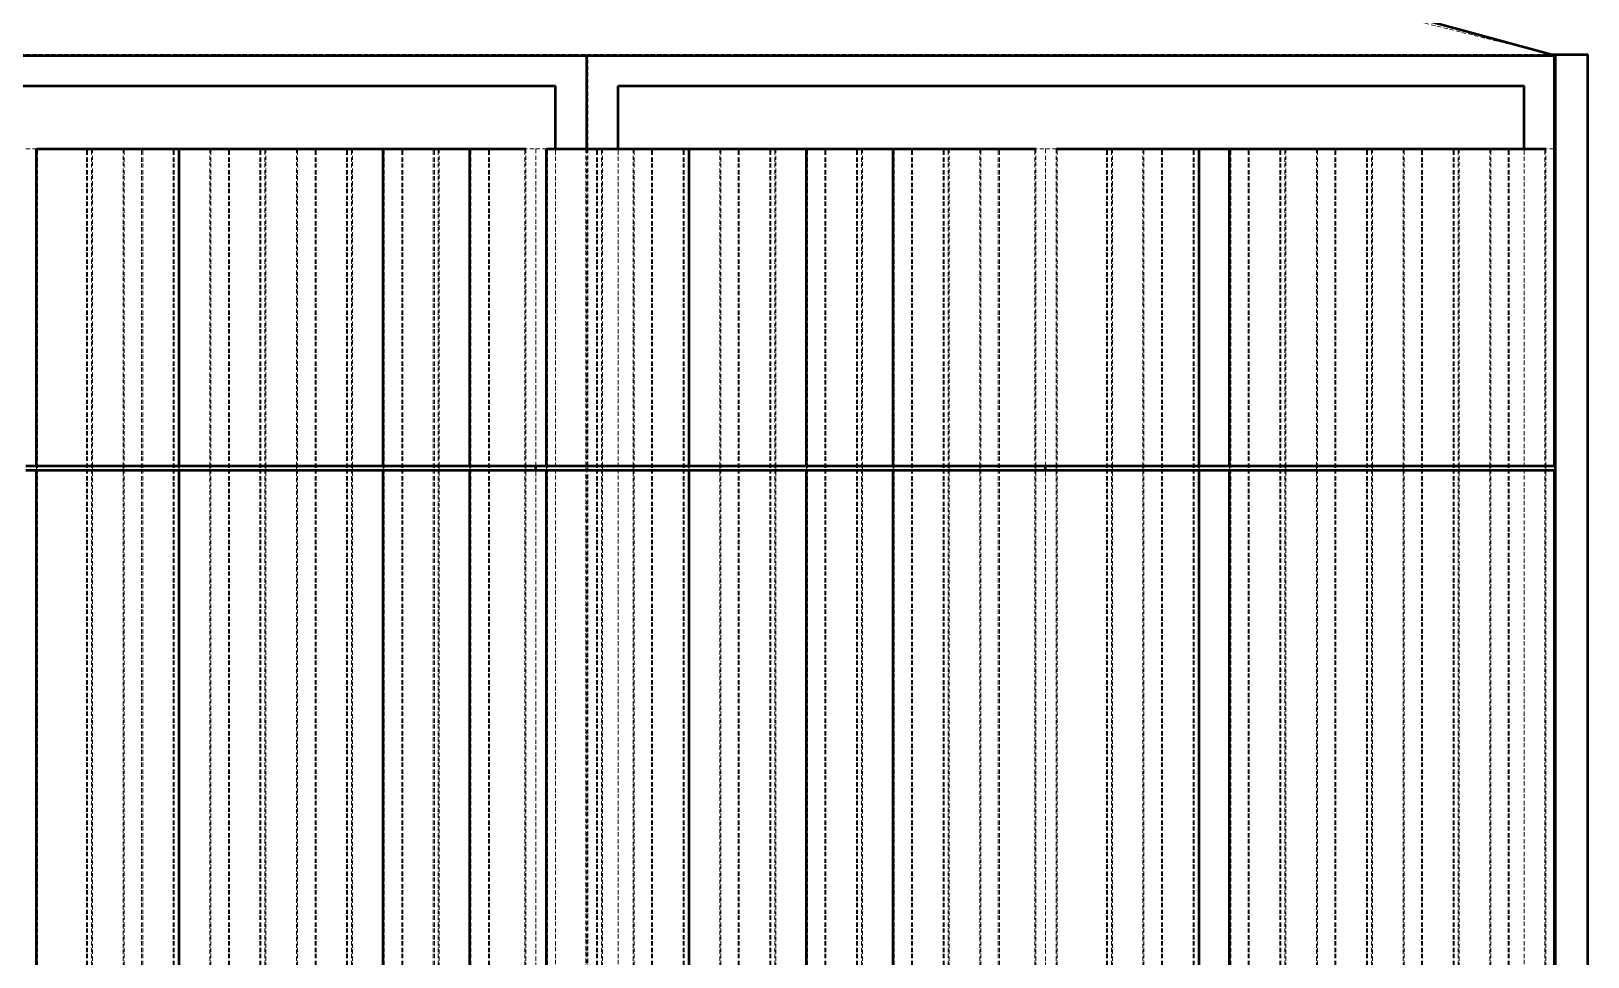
# Model space of a CAD drawing. Header units: millimetres. Extents: x 1091 to 14628, y 360 to 10440.
# Drawn here: x 2578 to 4410, y 7833 to 8922 of the extents above; entities that cross this region are included whole.
import ezdxf

# ---------------------------------------------------------------- set-up
doc = ezdxf.new("R2010")
doc.units = ezdxf.units.MM
doc.linetypes.add('Hidden', pattern=[15, 5, -3, 5, -2])
for name, color, linetype, lineweight in [('Default', 7, 'Continuous', 50), ('Edges', 7, 'Hidden', 15), ('HiddenEdges', 2, 'Hidden', 15), ('HiddenSilhouettes', 2, 'Hidden', 15), ('HiddenWires', 7, 'Hidden', 15), ('Silhouettes', 7, 'Continuous', 50), ('Wires', 7, 'Hidden', 15)]:
    doc.layers.add(name, color=color, linetype=linetype, lineweight=lineweight)

# ---------------------------------------------------------------- blocks, each defined once
blk = doc.blocks.new('Left')
at = {"layer": 'Edges'}
for points in [[(282.8, 819.8, 0), (1500, 519.8, 0)], [(-221.5, 36.8, 0), (-221.5, 409.8, 0)], [(-185.5, 36.8, 0), (-185.5, 409.8, 0)], [(-83.5, 36.8, 0), (-83.5, 409.8, 0)], [(-17.5, 36.8, 0), (-17.5, 409.8, 0)], [(18.5, 36.8, 0), (18.5, 409.8, 0)], [(84.5, 36.8, 0), (84.5, 409.8, 0)], [(186.5, 36.8, 0), (186.5, 409.8, 0)], [(288.5, 36.8, 0), (288.5, 409.8, 0)], [(378.5, 36.8, 0), (378.5, 409.8, 0)], [(414.5, 36.8, 0), (414.5, 409.8, 0)], [(516.5, 36.8, 0), (516.5, 409.8, 0)], [(582.5, 36.8, 0), (582.5, 409.8, 0)], [(684.5, 36.8, 0), (684.5, 409.8, 0)], [(786.5, 36.8, 0), (786.5, 409.8, 0)], [(822.5, 36.8, 0), (822.5, 409.8, 0)], [(888.5, 36.8, 0), (888.5, 409.8, 0)], [(912.5, 36.8, 0), (912.5, 409.8, 0)], [(978.5, 36.8, 0), (978.5, 409.8, 0)], [(1014.5, 36.8, 0), (1014.5, 409.8, 0)], [(1182.5, 36.8, 0), (1182.5, 409.8, 0)], [(1218.5, 36.8, 0), (1218.5, 409.8, 0)], [(1284.5, 36.8, 0), (1284.5, 409.8, 0)], [(1320.5, 36.8, 0), (1320.5, 409.8, 0)], [(1386.5, 36.8, 0), (1386.5, 409.8, 0)], [(1422.5, 36.8, 0), (1422.5, 409.8, 0)], [(1488.5, 36.8, 0), (1488.5, 409.8, 0)], [(-221.5, -575.2, 0), (-221.5, 31.8, 0)], [(-185.5, -575.2, 0), (-185.5, 31.8, 0)], [(-83.5, -575.2, 0), (-83.5, 31.8, 0)], [(-17.5, -575.2, 0), (-17.5, 31.8, 0)], [(18.5, -575.2, 0), (18.5, 31.8, 0)], [(84.5, -575.2, 0), (84.5, 31.8, 0)], [(186.5, -575.2, 0), (186.5, 31.8, 0)], [(288.5, -575.2, 0), (288.5, 31.8, 0)], [(378.5, -575.2, 0), (378.5, 31.8, 0)], [(414.5, -575.2, 0), (414.5, 31.8, 0)], [(516.5, -575.2, 0), (516.5, 31.8, 0)], [(582.5, -575.2, 0), (582.5, 31.8, 0)], [(684.5, -575.2, 0), (684.5, 31.8, 0)], [(786.5, -575.2, 0), (786.5, 31.8, 0)], [(822.5, -575.2, 0), (822.5, 31.8, 0)], [(888.5, -575.2, 0), (888.5, 31.8, 0)], [(912.5, -575.2, 0), (912.5, 31.8, 0)], [(978.5, -575.2, 0), (978.5, 31.8, 0)], [(1014.5, -575.2, 0), (1014.5, 31.8, 0)], [(1182.5, -575.2, 0), (1182.5, 31.8, 0)], [(1218.5, -575.2, 0), (1218.5, 31.8, 0)], [(1284.5, -575.2, 0), (1284.5, 31.8, 0)], [(1320.5, -575.2, 0), (1320.5, 31.8, 0)], [(1386.5, -575.2, 0), (1386.5, 31.8, 0)], [(1422.5, -575.2, 0), (1422.5, 31.8, 0)], [(1488.5, -575.2, 0), (1488.5, 31.8, 0)]]:
    blk.add_polyline3d(points, dxfattribs=at)
for points in [[(-228.5, 409.8, 0)], [(-163.7, 409.8, 0)], [(-162.5, 409.8, 0)], [(-126.5, 409.8, 0)], [(-125.3, 409.8, 0)], [(-82.3, 409.8, 0)], [(-60.5, 409.8, 0)], [(-23.3, 409.8, 0)], [(40.3, 409.8, 0)], [(41.5, 409.8, 0)], [(142.3, 409.8, 0)], [(143.5, 409.8, 0)], [(179.5, 409.8, 0)], [(223.7, 409.8, 0)], [(244.3, 409.8, 0)], [(245.5, 409.8, 0)], [(371.5, 409.8, 0)], [(377.3, 409.8, 0)], [(415.7, 409.8, 0)], [(436.3, 409.8, 0)], [(437.5, 409.8, 0)], [(473.5, 409.8, 0)], [(474.7, 409.8, 0)], [(517.7, 409.8, 0)], [(538.3, 409.8, 0)], [(539.5, 409.8, 0)], [(640.3, 409.8, 0)], [(641.5, 409.8, 0)], [(677.5, 409.8, 0)], [(721.7, 409.8, 0)], [(780.7, 409.8, 0)], [(823.7, 409.8, 0)], [(844.3, 409.8, 0)], [(971.5, 409.8, 0)], [(1037.5, 409.8, 0)], [(1073.5, 409.8, 0)], [(1074.7, 409.8, 0)], [(1117.7, 409.8, 0)], [(1139.5, 409.8, 0)], [(1176.7, 409.8, 0)], [(1240.3, 409.8, 0)], [(1241.5, 409.8, 0)], [(1277.5, 409.8, 0)], [(1278.7, 409.8, 0)], [(1342.3, 409.8, 0)], [(1379.5, 409.8, 0)], [(1380.7, 409.8, 0)], [(1444.3, 409.8, 0)], [(1445.5, 409.8, 0)]]:
    blk.add_polyline3d(points, close=True, dxfattribs=at)
at = {"layer": 'HiddenEdges'}
for points in [[(358.8, -1867.8, 0), (358.8, 519.8, 0)], [(361.2, -1867.8, 0), (361.2, 519.8, 0)], [(1536.8, 519.8, 0), (1500, 519.8, 0)], [(1536.8, -1867.8, 0), (1536.8, 519.8, 0)], [(1538, 506, 0), (1536.8, 506, 0)], [(-228.5, -730.2, 0), (-228.5, 409.8, 0)], [(-163.7, -730.2, 0), (-163.7, 409.8, 0)], [(-162.5, -730.2, 0), (-162.5, 409.8, 0)], [(-126.5, -730.2, 0), (-126.5, 409.8, 0)], [(-125.3, -730.2, 0), (-125.3, 409.8, 0)], [(-82.3, -730.2, 0), (-82.3, 409.8, 0)], [(-60.5, -730.2, 0), (-60.5, 409.8, 0)], [(-23.3, -730.2, 0), (-23.3, 409.8, 0)], [(40.3, -730.2, 0), (40.3, 409.8, 0)], [(41.5, -730.2, 0), (41.5, 409.8, 0)], [(142.3, -730.2, 0), (142.3, 409.8, 0)], [(143.5, -730.2, 0), (143.5, 409.8, 0)], [(179.5, -730.2, 0), (179.5, 409.8, 0)], [(223.7, -730.2, 0), (223.7, 409.8, 0)], [(244.3, -730.2, 0), (244.3, 409.8, 0)], [(245.5, -730.2, 0), (245.5, 409.8, 0)], [(371.5, -730.2, 0), (371.5, 409.8, 0)], [(377.3, -730.2, 0), (377.3, 409.8, 0)], [(415.7, -730.2, 0), (415.7, 409.8, 0)], [(436.3, -730.2, 0), (436.3, 409.8, 0)], [(437.5, -730.2, 0), (437.5, 409.8, 0)], [(473.5, -730.2, 0), (473.5, 409.8, 0)], [(474.7, -730.2, 0), (474.7, 409.8, 0)], [(517.7, -730.2, 0), (517.7, 409.8, 0)], [(538.3, -730.2, 0), (538.3, 409.8, 0)], [(539.5, -730.2, 0), (539.5, 409.8, 0)], [(640.3, -730.2, 0), (640.3, 409.8, 0)], [(641.5, -730.2, 0), (641.5, 409.8, 0)], [(677.5, -730.2, 0), (677.5, 409.8, 0)], [(721.7, -730.2, 0), (721.7, 409.8, 0)], [(780.7, -730.2, 0), (780.7, 409.8, 0)], [(823.7, -730.2, 0), (823.7, 409.8, 0)], [(844.3, -730.2, 0), (844.3, 409.8, 0)], [(971.5, -730.2, 0), (971.5, 409.8, 0)], [(1037.5, -730.2, 0), (1037.5, 409.8, 0)], [(1073.5, -730.2, 0), (1073.5, 409.8, 0)], [(1074.7, -730.2, 0), (1074.7, 409.8, 0)], [(1117.7, -730.2, 0), (1117.7, 409.8, 0)], [(1139.5, -730.2, 0), (1139.5, 409.8, 0)], [(1176.7, -730.2, 0), (1176.7, 409.8, 0)], [(1240.3, -730.2, 0), (1240.3, 409.8, 0)], [(1241.5, -730.2, 0), (1241.5, 409.8, 0)], [(1277.5, -730.2, 0), (1277.5, 409.8, 0)], [(1278.7, -730.2, 0), (1278.7, 409.8, 0)], [(1342.3, -730.2, 0), (1342.3, 409.8, 0)], [(1379.5, -730.2, 0), (1379.5, 409.8, 0)], [(1380.7, -730.2, 0), (1380.7, 409.8, 0)], [(1444.3, -730.2, 0), (1444.3, 409.8, 0)], [(1445.5, -730.2, 0), (1445.5, 409.8, 0)], [(-221.5, 31.8, 0), (-221.5, 36.8, 0)], [(-185.5, 31.8, 0), (-185.5, 36.8, 0)], [(-83.5, 31.8, 0), (-83.5, 36.8, 0)], [(-17.5, 31.8, 0), (-17.5, 36.8, 0)], [(18.5, 31.8, 0), (18.5, 36.8, 0)], [(84.5, 31.8, 0), (84.5, 36.8, 0)], [(186.5, 31.8, 0), (186.5, 36.8, 0)], [(288.5, 31.8, 0), (288.5, 36.8, 0)], [(378.5, 31.8, 0), (378.5, 36.8, 0)], [(414.5, 31.8, 0), (414.5, 36.8, 0)], [(516.5, 31.8, 0), (516.5, 36.8, 0)], [(582.5, 31.8, 0), (582.5, 36.8, 0)], [(684.5, 31.8, 0), (684.5, 36.8, 0)], [(786.5, 31.8, 0), (786.5, 36.8, 0)], [(822.5, 31.8, 0), (822.5, 36.8, 0)], [(888.5, 31.8, 0), (888.5, 36.8, 0)], [(912.5, 31.8, 0), (912.5, 36.8, 0)], [(978.5, 31.8, 0), (978.5, 36.8, 0)], [(1014.5, 31.8, 0), (1014.5, 36.8, 0)], [(1182.5, 31.8, 0), (1182.5, 36.8, 0)], [(1218.5, 31.8, 0), (1218.5, 36.8, 0)], [(1284.5, 31.8, 0), (1284.5, 36.8, 0)], [(1320.5, 31.8, 0), (1320.5, 36.8, 0)], [(1386.5, 31.8, 0), (1386.5, 36.8, 0)], [(1422.5, 31.8, 0), (1422.5, 36.8, 0)], [(1488.5, 31.8, 0), (1488.5, 36.8, 0)]]:
    blk.add_polyline3d(points, dxfattribs=at)
at = {"layer": 'HiddenSilhouettes'}
for points in [[(-780, 521, 0), (360, 521, 0)], [(360, 521, 0), (1495.6, 521, 0)], [(360, 519.8, 0), (360, 521, 0)], [(-286.3, -730.2, 0), (-286.3, 409.8, 0)], [(-227.3, -730.2, 0), (-227.3, 409.8, 0)], [(-222.7, -730.2, 0), (-222.7, 409.8, 0)], [(-184.3, -730.2, 0), (-184.3, 409.8, 0)], [(-120.7, -730.2, 0), (-120.7, 409.8, 0)], [(-61.7, -730.2, 0), (-61.7, 409.8, 0)], [(-24.5, -730.2, 0), (-24.5, 409.8, 0)], [(-18.7, -730.2, 0), (-18.7, 409.8, 0)], [(19.7, -730.2, 0), (19.7, 409.8, 0)], [(77.5, -730.2, 0), (77.5, 409.8, 0)], [(78.7, -730.2, 0), (78.7, 409.8, 0)], [(83.3, -730.2, 0), (83.3, 409.8, 0)], [(121.7, -730.2, 0), (121.7, 409.8, 0)], [(180.7, -730.2, 0), (180.7, 409.8, 0)], [(185.3, -730.2, 0), (185.3, 409.8, 0)], [(287.3, -730.2, 0), (287.3, 409.8, 0)], [(313.7, -730.2, 0), (313.7, 409.8, 0)], [(323.2, -1832.2, 0), (323.2, 409.8, 0)], [(360, -1869, 0), (360, 409.8, 0)], [(372.7, -730.2, 0), (372.7, 409.8, 0)], [(396.8, -1832.2, 0), (396.8, 409.8, 0)], [(479.3, -730.2, 0), (479.3, 409.8, 0)], [(575.5, -730.2, 0), (575.5, 409.8, 0)], [(576.7, -730.2, 0), (576.7, 409.8, 0)], [(581.3, -730.2, 0), (581.3, 409.8, 0)], [(619.7, -730.2, 0), (619.7, 409.8, 0)], [(678.7, -730.2, 0), (678.7, 409.8, 0)], [(683.3, -730.2, 0), (683.3, 409.8, 0)], [(742.3, -730.2, 0), (742.3, 409.8, 0)], [(743.5, -730.2, 0), (743.5, 409.8, 0)], [(779.5, -730.2, 0), (779.5, 409.8, 0)], [(785.3, -730.2, 0), (785.3, 409.8, 0)], [(845.5, -730.2, 0), (845.5, 409.8, 0)], [(887.3, -730.2, 0), (887.3, 409.8, 0)], [(913.7, -730.2, 0), (913.7, 409.8, 0)], [(972.7, -730.2, 0), (972.7, 409.8, 0)], [(977.3, -730.2, 0), (977.3, 409.8, 0)], [(1015.7, -730.2, 0), (1015.7, 409.8, 0)], [(1036.3, -730.2, 0), (1036.3, 409.8, 0)], [(1079.3, -730.2, 0), (1079.3, 409.8, 0)], [(1138.3, -730.2, 0), (1138.3, 409.8, 0)], [(1175.5, -730.2, 0), (1175.5, 409.8, 0)], [(1181.3, -730.2, 0), (1181.3, 409.8, 0)], [(1219.7, -730.2, 0), (1219.7, 409.8, 0)], [(1283.3, -730.2, 0), (1283.3, 409.8, 0)], [(1321.7, -730.2, 0), (1321.7, 409.8, 0)], [(1343.5, -730.2, 0), (1343.5, 409.8, 0)], [(1385.3, -730.2, 0), (1385.3, 409.8, 0)], [(1423.7, -730.2, 0), (1423.7, 409.8, 0)], [(1463.2, -1832.2, 0), (1463.2, 409.8, 0)], [(1487.3, -730.2, 0), (1487.3, 409.8, 0)], [(-287.5, 31.8, 0), (-287.5, 36.8, 0)], [(-119.5, 31.8, 0), (-119.5, 36.8, 0)], [(120.5, 31.8, 0), (120.5, 36.8, 0)], [(222.5, 31.8, 0), (222.5, 36.8, 0)], [(312.5, 31.8, 0), (312.5, 36.8, 0)], [(480.5, 31.8, 0), (480.5, 36.8, 0)], [(618.5, 31.8, 0), (618.5, 36.8, 0)], [(720.5, 31.8, 0), (720.5, 36.8, 0)], [(1080.5, 31.8, 0), (1080.5, 36.8, 0)], [(1116.5, 31.8, 0), (1116.5, 36.8, 0)], [(1498.8, 31.8, 0), (1498.8, 36.8, 0)]]:
    blk.add_polyline3d(points, dxfattribs=at)
at = {"layer": 'HiddenWires'}
for points in [[(1498.8, 409.8, 0), (1500, 409.8, 0)], [(300, 31.8, 0), (300, 36.8, 0)], [(900, 31.8, 0), (900, 36.8, 0)]]:
    blk.add_polyline3d(points, dxfattribs=at)
at = {"layer": 'Silhouettes'}
blk.add_lwpolyline([(399.5, 819.8), (1500, 519.8)], dxfattribs=at)
for points in [[(-1500, 519.8, 0), (1500, 519.8, 0)], [(360, 409.8, 0), (360, 519.8, 0)], [(1495.6, 521, 0), (1500, 521, 0)], [(1498.8, 36.8, 0), (1498.8, 519.8, 0)], [(1500, 484.7, 0), (1500, 521, 0)], [(1500, 521, 0), (1538, 521, 0)], [(1538, -1869, 0), (1538, 521, 0)], [(-743.2, 484.2, 0), (323.2, 484.2, 0)], [(323.2, 409.8, 0), (323.2, 484.2, 0)], [(396.8, 409.8, 0), (396.8, 484.2, 0)], [(396.8, 484.2, 0), (1463.2, 484.2, 0)], [(1463.2, 409.8, 0), (1463.2, 484.2, 0)], [(1500, -1211.9, 0), (1500, 484.7, 0)], [(-287.5, 409.8, 0), (-221.5, 409.8, 0)], [(-287.5, 36.8, 0), (-287.5, 409.8, 0)], [(-228.5, 409.8, 0), (-162.5, 409.8, 0)], [(-227.3, 409.8, 0), (-163.7, 409.8, 0)], [(-185.5, 409.8, 0), (-119.5, 409.8, 0)], [(-126.5, 409.8, 0), (-60.5, 409.8, 0)], [(-125.3, 409.8, 0), (-61.7, 409.8, 0)], [(-119.5, 36.8, 0), (-119.5, 409.8, 0)], [(-83.5, 409.8, 0), (-17.5, 409.8, 0)], [(-24.5, 409.8, 0), (41.5, 409.8, 0)], [(-23.3, 409.8, 0), (40.3, 409.8, 0)], [(18.5, 409.8, 0), (84.5, 409.8, 0)], [(77.5, 409.8, 0), (143.5, 409.8, 0)], [(78.7, 409.8, 0), (142.3, 409.8, 0)], [(120.5, 409.8, 0), (186.5, 409.8, 0)], [(120.5, 36.8, 0), (120.5, 409.8, 0)], [(179.5, 409.8, 0), (245.5, 409.8, 0)], [(180.7, 409.8, 0), (244.3, 409.8, 0)], [(222.5, 409.8, 0), (288.5, 409.8, 0)], [(222.5, 36.8, 0), (222.5, 409.8, 0)], [(312.5, 409.8, 0), (378.5, 409.8, 0)], [(312.5, 36.8, 0), (312.5, 409.8, 0)], [(371.5, 409.8, 0), (437.5, 409.8, 0)], [(372.7, 409.8, 0), (436.3, 409.8, 0)], [(414.5, 409.8, 0), (480.5, 409.8, 0)], [(473.5, 409.8, 0), (539.5, 409.8, 0)], [(474.7, 409.8, 0), (538.3, 409.8, 0)], [(480.5, 36.8, 0), (480.5, 409.8, 0)], [(516.5, 409.8, 0), (582.5, 409.8, 0)], [(577.5, 409.8, 0), (640.3, 409.8, 0)], [(577.5, 409.8, 0), (641.5, 409.8, 0)], [(618.5, 409.8, 0), (684.5, 409.8, 0)], [(618.5, 36.8, 0), (618.5, 409.8, 0)], [(677.5, 409.8, 0), (743.5, 409.8, 0)], [(678.7, 409.8, 0), (742.3, 409.8, 0)], [(720.5, 409.8, 0), (786.5, 409.8, 0)], [(720.5, 36.8, 0), (720.5, 409.8, 0)], [(779.5, 409.8, 0), (845.5, 409.8, 0)], [(780.7, 409.8, 0), (844.3, 409.8, 0)], [(822.5, 409.8, 0), (888.5, 409.8, 0)], [(912.5, 409.8, 0), (978.5, 409.8, 0)], [(971.5, 409.8, 0), (1037.5, 409.8, 0)], [(972.7, 409.8, 0), (1036.3, 409.8, 0)], [(1014.5, 409.8, 0), (1080.5, 409.8, 0)], [(1073.5, 409.8, 0), (1139.5, 409.8, 0)], [(1074.7, 409.8, 0), (1138.3, 409.8, 0)], [(1080.5, 36.8, 0), (1080.5, 409.8, 0)], [(1116.5, 409.8, 0), (1182.5, 409.8, 0)], [(1116.5, 36.8, 0), (1116.5, 409.8, 0)], [(1175.5, 409.8, 0), (1241.5, 409.8, 0)], [(1176.7, 409.8, 0), (1240.3, 409.8, 0)], [(1218.5, 409.8, 0), (1284.5, 409.8, 0)], [(1277.5, 409.8, 0), (1343.5, 409.8, 0)], [(1278.7, 409.8, 0), (1342.3, 409.8, 0)], [(1320.5, 409.8, 0), (1386.5, 409.8, 0)], [(1379.5, 409.8, 0), (1445.5, 409.8, 0)], [(1380.7, 409.8, 0), (1444.3, 409.8, 0)], [(1422.5, 409.8, 0), (1488.5, 409.8, 0)], [(-300, 36.8, 0), (300, 36.8, 0)], [(300, 36.8, 0), (900, 36.8, 0)], [(300, 31.8, 0), (300, 36.8, 0)], [(900, 36.8, 0), (1500, 36.8, 0)], [(900, 31.8, 0), (900, 36.8, 0)], [(1500, 31.8, 0), (1500, 36.8, 0)], [(-300, 31.8, 0), (300, 31.8, 0)], [(-287.5, -575.2, 0), (-287.5, 31.8, 0)], [(-119.5, -575.2, 0), (-119.5, 31.8, 0)], [(120.5, -575.2, 0), (120.5, 31.8, 0)], [(222.5, -575.2, 0), (222.5, 31.8, 0)], [(300, 31.8, 0), (900, 31.8, 0)], [(312.5, -575.2, 0), (312.5, 31.8, 0)], [(480.5, -575.2, 0), (480.5, 31.8, 0)], [(618.5, -575.2, 0), (618.5, 31.8, 0)], [(720.5, -575.2, 0), (720.5, 31.8, 0)], [(900, 31.8, 0), (1500, 31.8, 0)], [(1080.5, -575.2, 0), (1080.5, 31.8, 0)], [(1116.5, -575.2, 0), (1116.5, 31.8, 0)], [(1498.8, -575.2, 0), (1498.8, 31.8, 0)]]:
    blk.add_polyline3d(points, dxfattribs=at)
for points in [[(-286.3, 409.8, 0)], [(-227.3, 409.8, 0)], [(-222.7, 409.8, 0)], [(-184.3, 409.8, 0)], [(-120.7, 409.8, 0)], [(-61.7, 409.8, 0)], [(-24.5, 409.8, 0)], [(-18.7, 409.8, 0)], [(19.7, 409.8, 0)], [(77.5, 409.8, 0)], [(78.7, 409.8, 0)], [(83.3, 409.8, 0)], [(121.7, 409.8, 0)], [(180.7, 409.8, 0)], [(185.3, 409.8, 0)], [(287.3, 409.8, 0)], [(313.7, 409.8, 0)], [(372.7, 409.8, 0)], [(479.3, 409.8, 0)], [(575.5, 409.8, 0)], [(576.7, 409.8, 0)], [(581.3, 409.8, 0)], [(619.7, 409.8, 0)], [(678.7, 409.8, 0)], [(683.3, 409.8, 0)], [(742.3, 409.8, 0)], [(743.5, 409.8, 0)], [(779.5, 409.8, 0)], [(785.3, 409.8, 0)], [(845.5, 409.8, 0)], [(887.3, 409.8, 0)], [(913.7, 409.8, 0)], [(972.7, 409.8, 0)], [(977.3, 409.8, 0)], [(1015.7, 409.8, 0)], [(1036.3, 409.8, 0)], [(1079.3, 409.8, 0)], [(1138.3, 409.8, 0)], [(1175.5, 409.8, 0)], [(1181.3, 409.8, 0)], [(1219.7, 409.8, 0)], [(1283.3, 409.8, 0)], [(1321.7, 409.8, 0)], [(1343.5, 409.8, 0)], [(1385.3, 409.8, 0)], [(1423.7, 409.8, 0)], [(1487.3, 409.8, 0)]]:
    blk.add_polyline3d(points, close=True, dxfattribs=at)
at = {"layer": 'Wires'}
for points in [[(-300, 409.8, 0), (300, 409.8, 0)], [(300, 36.8, 0), (300, 409.8, 0)], [(300, 409.8, 0), (900, 409.8, 0)], [(900, 409.8, 0), (1498.8, 409.8, 0)], [(900, 36.8, 0), (900, 409.8, 0)], [(300, -575.2, 0), (300, 31.8, 0)], [(900, -575.2, 0), (900, 31.8, 0)]]:
    blk.add_polyline3d(points, dxfattribs=at)

msp = doc.modelspace()

# ---------------------------------------------------------------- block references
at = {"layer": 'Default'}
msp.add_blockref('Left', (2872, 8374), dxfattribs=at)

doc.saveas('drawing.dxf')
